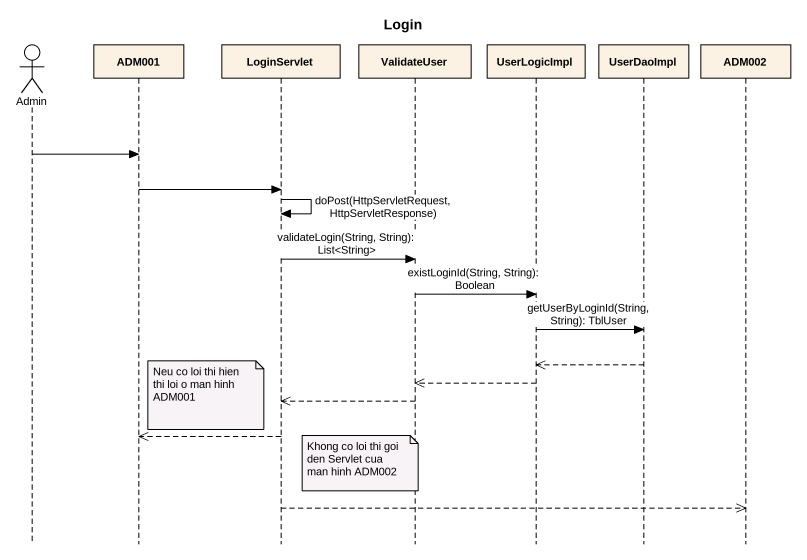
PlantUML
@startuml
title Login
hide footbox
actor Admin
participant ADM001
participant LoginServlet
participant ValidateUser
participant UserLogicImpl
participant UserDaoImpl
participant ADM002

Admin -> ADM001
ADM001 -> LoginServlet
LoginServlet -> LoginServlet : doPost(HttpServletRequest, HttpServletResponse)
LoginServlet -> ValidateUser : validateLogin(String, String): List<String>
ValidateUser -> UserLogicImpl : existLoginId(String, String): Boolean
UserLogicImpl -> UserDaoImpl : getUserByLoginId(String, String): TblUser
UserDaoImpl -->> UserLogicImpl
UserLogicImpl -->> ValidateUser
note right of ADM001 : Neu co loi thi hien thi loi o man hinh ADM001
ValidateUser -->> LoginServlet
LoginServlet -->> ADM001
note over ValidateUser : Khong co loi thi goi den Servlet cua man hinh ADM002
LoginServlet -->> ADM002
@enduml
